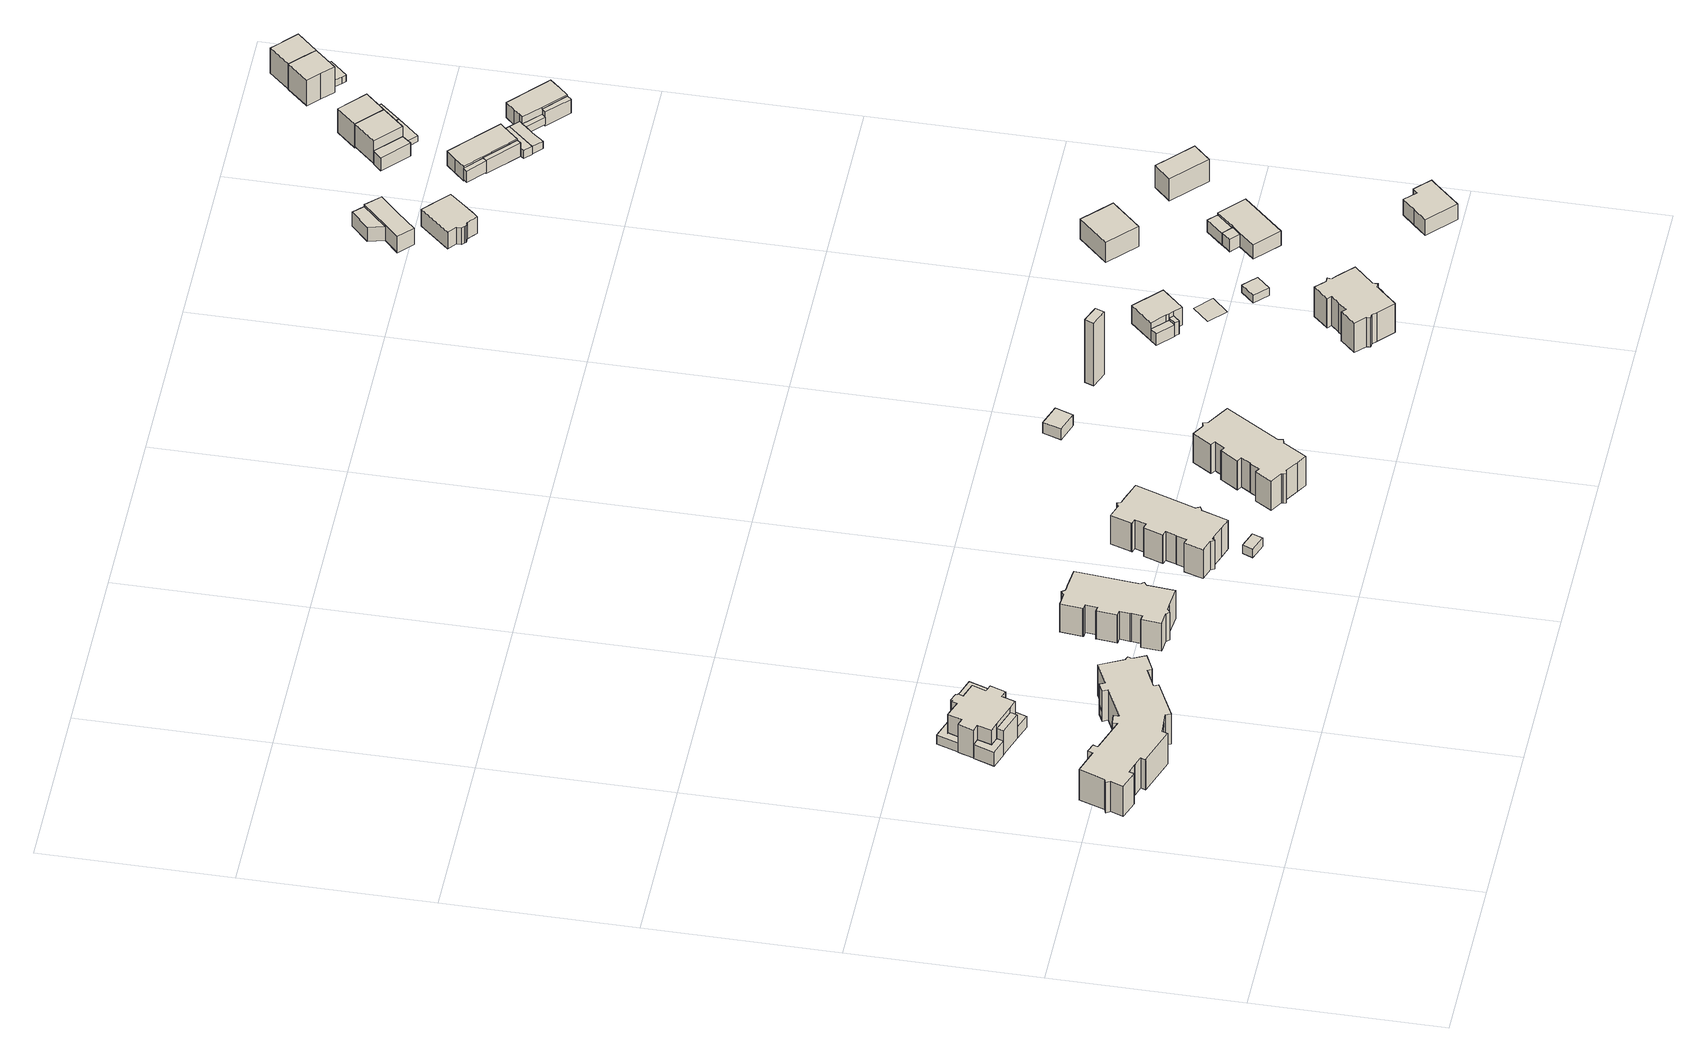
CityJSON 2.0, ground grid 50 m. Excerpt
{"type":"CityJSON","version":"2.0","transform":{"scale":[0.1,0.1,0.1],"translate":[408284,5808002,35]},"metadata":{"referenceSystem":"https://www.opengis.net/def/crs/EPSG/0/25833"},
"CityObjects":{
"building1":{"type":"Building","attributes":{"Gemeindeschluessel":"11000009","function":"31001_1010"},"address":[{"country":"Germany","locality":"Berlin","thoroughfareNumber":"20, 22, 24","thoroughfareName":"Philipp-Jacob-Rauch-Straße"}],"children":["building1-1","building1-2","building1-3","building1-4"]},
"building1-1":{"type":"BuildingPart","attributes":{"BezugspunktDach":"2200","measuredHeight":9.91,"storeysAboveGround":3},"parents":["building1"],"geometry":[{"type":"Solid","lod":"1","boundaries":[[[[0,1,2,3,4,5,6,7,8,9,10,11,12,13,14,15,16,17,18,19,20,21,22,23,24,25,26,27,28,29,30,31,32,33,34,35,36,37,38,39,40,41,42,43,44,45]],[[46,47,48,49,50,51,52,53,54,55,56,57,58,59,60,61,62,63,64,65,66,67,68,69,70,71,72,73,74,75,76,77,78,79,80,81,82,83,84,85,86,87,88,89,90,91]],[[46,91,45,44]],[[47,46,44,43]],[[48,47,43,42]],[[49,48,42,41]],[[50,49,41,40]],[[51,50,40,39]],[[52,51,39,38]],[[53,52,38,37]],[[54,53,37,36]],[[55,54,36,35]],[[56,55,35,34]],[[57,56,34,33]],[[58,57,33,32]],[[59,58,32,31]],[[60,59,31,30]],[[61,60,30,29]],[[62,61,29,28]],[[63,62,28,27]],[[64,63,27,26]],[[65,64,26,25]],[[66,65,25,24]],[[67,66,24,23]],[[68,67,23,22]],[[69,68,22,21]],[[70,69,21,20]],[[71,70,20,19]],[[72,71,19,18]],[[73,72,18,17]],[[74,73,17,16]],[[75,74,16,15]],[[76,75,15,14]],[[77,76,14,13]],[[78,77,13,12]],[[79,78,12,11]],[[80,79,11,10]],[[81,80,10,9]],[[82,81,9,8]],[[83,82,8,7]],[[84,83,7,6]],[[85,84,6,5]],[[86,85,5,4]],[[87,86,4,3]],[[88,87,3,2]],[[89,88,2,1]],[[90,89,1,0]],[[91,90,0,45]]]]}]},
"building1-2":{"type":"BuildingPart","attributes":{"BezugspunktDach":"2200","measuredHeight":7.02,"storeysAboveGround":3},"parents":["building1"],"geometry":[{"type":"Solid","lod":"1","boundaries":[[[[92,93,94,95,96,97,98]],[[99,100,101,102,103,104,105]],[[99,105,98,97]],[[100,99,97,96]],[[101,100,96,95]],[[102,101,95,94]],[[103,102,94,93]],[[104,103,93,92]],[[105,104,92,98]]]]}]},
"building1-3":{"type":"BuildingPart","attributes":{"BezugspunktDach":"2200","measuredHeight":3,"storeysAboveGround":3},"parents":["building1"],"geometry":[{"type":"Solid","lod":"1","boundaries":[[[[106,107,108,109,110,111,112]],[[113,114,115,116,117,118,119]],[[113,119,112,111]],[[114,113,111,110]],[[115,114,110,109]],[[116,115,109,108]],[[117,116,108,107]],[[118,117,107,106]],[[119,118,106,112]]]]}]},
"building1-4":{"type":"BuildingPart","attributes":{"BezugspunktDach":"2200","measuredHeight":6.93,"storeysAboveGround":3},"parents":["building1"],"geometry":[{"type":"Solid","lod":"1","boundaries":[[[[120,121,122,123,124]],[[125,126,127,128,129]],[[125,129,124,123]],[[126,125,123,122]],[[127,126,122,121]],[[128,127,121,120]],[[129,128,120,124]]]]}]},
"building2":{"type":"Building","attributes":{"Gemeindeschluessel":"11000009","function":"31001_1010"},"address":[{"country":"Germany","locality":"Berlin","thoroughfareNumber":"26, 28, 30","thoroughfareName":"Philipp-Jacob-Rauch-Straße"}],"children":["building2-1","building2-2","building2-3","building2-4","building2-5","building2-6"]},
"building2-1":{"type":"BuildingPart","attributes":{"BezugspunktDach":"2200","measuredHeight":11.98,"storeysAboveGround":3},"parents":["building2"],"geometry":[{"type":"MultiSurface","lod":"1","boundaries":[[[130,131,132,133,134,135,136,137,138,139,140,141,142,143,144,145,146,147,148,149,150,151]],[[152,153,154,155,156,157,158,159,160,161,162,163,164,165,166,167,168,169,170,171,172,173]],[[152,173,151,150]],[[174,175,176,177,153,152,150,149]],[[178,174,177,179,180,154,153,149,148]],[[181,178,179,182,155,154,148,147]],[[156,155,182,183,184,181,147,146]],[[185,184,186,146,145]],[[157,156,183,187]],[[188,185,145,144]],[[158,157,187,189]],[[159,158,144,143]],[[190,191,192,143,142]],[[160,159,193,190]],[[194,191,142,141]],[[161,160,195,190,196,197]],[[162,161,141,140],[196,198,199,194]],[[200,199,140,139]],[[163,162,198,201]],[[164,163,201,202,203,200,139,138]],[[165,164,202,204,205,203,138,137]],[[166,165,137,136]],[[206,207,208,136,135]],[[166,209,166,167]],[[210,207,135,134]],[[167,211,167,168]],[[212,213,210,134,133]],[[168,214,168,169]],[[215,216,217,133,132]],[[218,219,132,131]],[[220,218,131,130]],[[173,221,220,130,151]],[[177,176,175,174]],[[180,179,177,174,178]],[[182,179,178,181]],[[181,184,183,182]],[[187,183,186,184,185]],[[189,187,185,188]],[[192,191,190,193]],[[197,196,190,195,191,194]],[[199,198,196,194]],[[201,198,199,200]],[[200,203,202,201]],[[203,205,204,202]],[[167,166,209,208,207,206]],[[168,167,211,207,210]],[[169,168,214,210,213,212]],[[170,222,169,217,216,215]],[[171,170,219,218]],[[172,171,218,220]],[[172,220,221,173]]]}]},
"building2-2":{"type":"BuildingPart","attributes":{"BezugspunktDach":"2200","measuredHeight":7.68,"storeysAboveGround":3},"parents":["building2"],"geometry":[{"type":"MultiSurface","lod":"1","boundaries":[[[223,217,216,224]],[[170,169,225,226]],[[219,227,224,216]],[[225,169,225,228,213,217,223]],[[226,225,223,224]],[[170,226,227,219]],[[229,169,170,216,217]],[[213,228,225,169]]]}]},
"building2-3":{"type":"BuildingPart","attributes":{"BezugspunktDach":"2200","measuredHeight":3.57,"storeysAboveGround":3},"parents":["building2"],"geometry":[{"type":"MultiSurface","lod":"1","boundaries":[[[230,208,207,210,213,228]],[[169,168,167,166,231,225]],[[231,166,208,230]],[[225,231,230,228]],[[225,228,213,169]],[[168,169,213,210]],[[232,167,168,210,207]],[[166,167,207,208]]]}]},
"building2-4":{"type":"BuildingPart","attributes":{"BezugspunktDach":"2200","measuredHeight":4.55,"storeysAboveGround":3},"parents":["building2"],"geometry":[{"type":"MultiSurface","lod":"1","boundaries":[[[227,219,218,220,221,233]],[[234,235,236,237,238,239]],[[234,239,233,221]],[[235,234,173,172]],[[236,235,220,172,171]],[[237,236,218,171,170]],[[238,237,219,170,226,227]],[[239,238,227,233]],[[172,173,221,220]],[[171,172,220,218]],[[170,171,218,219]],[[227,226,170,219]]]}]},
"building2-5":{"type":"BuildingPart","attributes":{"BezugspunktDach":"2200","measuredHeight":3,"storeysAboveGround":3},"parents":["building2"],"geometry":[{"type":"Solid","lod":"1","boundaries":[[[[174,178,181,184,185,188,240,175]],[[241,189,187,183,182,179,177,176]],[[241,176,175,240]],[[189,241,240,188]],[[189,188,185,187]],[[183,187,185,184]],[[182,183,184,181]],[[179,182,181,178]],[[179,178,174,177]],[[176,177,174,175]]]]}]},
"building2-6":{"type":"BuildingPart","attributes":{"BezugspunktDach":"2200","measuredHeight":7.75,"storeysAboveGround":3},"parents":["building2"],"geometry":[{"type":"MultiSurface","lod":"1","boundaries":[[[200,203,205,242,192,191,194,199]],[[196,190,193,243,204,202,201,198]],[[243,193,192,242]],[[204,243,242,205]],[[196,198,199,194]],[[190,196,194,191]],[[190,244,191,192,193]],[[204,245,205,203,202]],[[201,202,203,200]],[[198,201,200,199]]]}]},
"building3":{"type":"Building","attributes":{"Gemeindeschluessel":"11000009","function":"31001_1010"},"address":[{"country":"Germany","locality":"Berlin","thoroughfareNumber":"16, 18","thoroughfareName":"Philipp-Jacob-Rauch-Straße"}],"children":["building3-1","building3-2"]},
"building3-1":{"type":"BuildingPart","attributes":{"BezugspunktDach":"2200","measuredHeight":11.67,"storeysAboveGround":3},"parents":["building3"],"geometry":[{"type":"MultiSurface","lod":"1","boundaries":[[[246,247,248,249,250,251,252,253,254,255,256,257,258,259,260,261,262,263,264,265,266,267,268,269,270,271,272,273,274,275,276]],[[277,278,279,280,281,282,283,284,285,286,287,288,289,290,291,292,293,294,295,296,297,298,299,300,301,302,303,304,305,306,307]],[[277,307,276,275]],[[278,277,275,274]],[[279,278,274,273]],[[280,279,273,272]],[[281,280,272,271]],[[282,281,271,270]],[[283,282,270,269]],[[284,283,269,268]],[[285,284,268,267]],[[286,285,267,266]],[[287,286,266,265]],[[288,287,265,264]],[[289,288,264,263]],[[290,289,263,262]],[[291,290,262,261]],[[292,291,261,260]],[[293,292,260,259]],[[294,293,259,258]],[[295,294,258,257]],[[296,295,257,256]],[[297,296,256,255]],[[308,309,310,311,298,297,255,254]],[[312,308,311,313,314,299,298,254,253]],[[315,312,313,316,317,300,299,253,252]],[[318,315,252,251]],[[301,300,316,319]],[[302,301,251,250]],[[303,302,250,249]],[[304,303,249,248]],[[305,304,248,247]],[[306,305,247,246]],[[307,306,246,276]],[[311,310,309,308]],[[314,313,311,308,312]],[[317,316,313,312,315]],[[319,316,315,318]]]}]},
"building3-2":{"type":"BuildingPart","attributes":{"BezugspunktDach":"2200","measuredHeight":6.73,"storeysAboveGround":3},"parents":["building3"],"geometry":[{"type":"MultiSurface","lod":"1","boundaries":[[[320,321,309,308,312,315,318]],[[316,313,311,310,322,323,319]],[[322,310,309,321]],[[323,322,321,320]],[[319,323,320,318]],[[316,319,318,315]],[[324,313,316,325,315,312]],[[311,313,312,308]],[[310,311,308,309]]]}]},
"building4":{"type":"Building","attributes":{"Gemeindeschluessel":"11000009","BezugspunktDach":"2200","function":"31001_2523","measuredHeight":2.7,"storeysAboveGround":1},"address":[{"country":"Germany","locality":"Berlin","thoroughfareNumber":"12 (1)","thoroughfareName":"Philipp-Jacob-Rauch-Straße"}],"geometry":[{"type":"Solid","lod":"1","boundaries":[[[[326,327,328,329]],[[330,331,332,333]],[[330,333,329,328]],[[331,330,328,327]],[[332,331,327,326]],[[333,332,326,329]]]]}]},
"building5":{"type":"Building","attributes":{"Gemeindeschluessel":"11000009","function":"31001_1010"},"address":[{"country":"Germany","locality":"Berlin","thoroughfareNumber":"12, 14","thoroughfareName":"Philipp-Jacob-Rauch-Straße"}],"children":["building5-1","building5-2"]},
"building5-1":{"type":"BuildingPart","attributes":{"BezugspunktDach":"2200","measuredHeight":11.85,"storeysAboveGround":3},"parents":["building5"],"geometry":[{"type":"MultiSurface","lod":"1","boundaries":[[[334,335,336,337,338,339,340,341,342,343,344,345,346,347,348,349,350,351,352,353,354,355,356,357,358,359,360,361,362,363,364,365,366,367]],[[368,369,370,371,372,373,374,375,376,377,378,379,380,381,382,383,384,385,386,387,388,389,390,391,392,393,394,395,396,397,398,399,400,401]],[[368,401,367,366]],[[369,368,366,365]],[[370,369,365,364]],[[371,370,364,363]],[[372,371,363,362]],[[373,372,362,361]],[[374,373,361,360]],[[375,374,360,359]],[[376,375,359,358]],[[377,376,358,357]],[[378,377,357,356]],[[379,378,356,355]],[[380,379,355,354]],[[381,380,354,353]],[[382,381,353,352]],[[383,382,352,351]],[[384,383,351,350]],[[385,384,350,349]],[[386,385,349,348]],[[387,386,348,347]],[[388,387,347,346]],[[389,388,402,403,404,405,346,345]],[[390,389,403,406,407,404,408,345,344]],[[409,407,344,343]],[[391,390,406,410]],[[392,391,343,342],[410,411,412,409]],[[393,392,342,341]],[[394,393,341,340]],[[395,394,340,339]],[[396,395,339,338]],[[397,396,338,337]],[[398,397,337,336]],[[399,398,336,335]],[[400,399,335,334]],[[401,400,334,367]],[[405,404,403,402]],[[408,404,407,406,403]],[[410,406,407,409]],[[412,411,410,409]]]}]},
"building5-2":{"type":"BuildingPart","attributes":{"BezugspunktDach":"2200","measuredHeight":6.75,"storeysAboveGround":3},"parents":["building5"],"geometry":[{"type":"MultiSurface","lod":"1","boundaries":[[[413,414,405,404,407,409,412]],[[410,406,403,402,415,416,411]],[[415,402,405,414]],[[416,415,414,413]],[[411,416,413,412]],[[410,411,412,409]],[[406,410,417,409,407,418]],[[406,407,404,403]],[[402,403,404,405]]]}]},
"building6":{"type":"Building","attributes":{"Gemeindeschluessel":"11000009","function":"31001_1010"},"address":[{"country":"Germany","locality":"Berlin","thoroughfareNumber":"10, 8","thoroughfareName":"Philipp-Jacob-Rauch-Straße"}],"children":["building6-1","building6-2"]},
"building6-1":{"type":"BuildingPart","attributes":{"BezugspunktDach":"2200","measuredHeight":12.03,"storeysAboveGround":3},"parents":["building6"],"geometry":[{"type":"MultiSurface","lod":"1","boundaries":[[[419,420,421,422,423,424,425,426,427,428,429,430,431,432,433,434,435,436,437,438,439,440,441,442,443,444,445,446,447,448,449,450,451]],[[452,453,454,455,456,457,458,459,460,461,462,463,464,465,466,467,468,469,470,471,472,473,474,475,476,477,478,479,480,481,482,483,484]],[[452,484,451,450]],[[453,452,450,449]],[[454,453,449,448]],[[455,454,448,447]],[[456,455,447,446]],[[457,456,446,445]],[[458,457,445,444]],[[459,458,444,443]],[[460,459,443,442]],[[461,460,442,441]],[[462,461,441,440]],[[463,462,440,439]],[[464,463,439,438]],[[465,464,438,437]],[[466,465,437,436]],[[467,466,436,435]],[[468,467,435,434]],[[469,468,434,433]],[[470,469,433,432]],[[471,470,432,431]],[[472,471,431,430]],[[473,472,430,429]],[[485,486,429,428]],[[474,473,487,488]],[[475,474,428,427],[488,489,490,485]],[[491,490,489,492,476,475,427,426]],[[493,491,426,425]],[[477,476,494,492,495]],[[478,477,425,424]],[[479,478,424,423]],[[480,479,423,422]],[[481,480,422,421]],[[482,481,421,420]],[[483,482,420,419]],[[484,483,419,451]],[[488,487,486,485]],[[490,489,488,485]],[[492,489,490,491]],[[495,492,494,491,493]]]}]},
"building6-2":{"type":"BuildingPart","attributes":{"BezugspunktDach":"2200","measuredHeight":6.83,"storeysAboveGround":3},"parents":["building6"],"geometry":[{"type":"MultiSurface","lod":"1","boundaries":[[[496,497,486,485,490,491,493]],[[492,489,488,487,498,499,495]],[[498,487,486,497]],[[499,498,497,496]],[[495,499,496,493]],[[495,500,493,491,492]],[[489,492,491,490]],[[489,501,490,485,488]],[[487,488,485,486]]]}]},
"building7":{"type":"Building","attributes":{"Gemeindeschluessel":"11000009","BezugspunktDach":"2200","function":"31001_1313","measuredHeight":3.89,"storeysAboveGround":1},"address":[{"country":"Germany","locality":"Berlin","thoroughfareNumber":"24","thoroughfareName":"Ludwigshöheweg"}],"geometry":[{"type":"Solid","lod":"1","boundaries":[[[[502,503,504,505]],[[506,507,508,509]],[[506,509,505,504]],[[507,506,504,503]],[[508,507,503,502]],[[509,508,502,505]]]]}]},
"building8":{"type":"Building","attributes":{"Gemeindeschluessel":"11000009","BezugspunktDach":"2200","function":"31001_2723","measuredHeight":20.55,"storeysAboveGround":1},"address":[{"country":"Germany","locality":"Berlin","thoroughfareNumber":"22","thoroughfareName":"Ludwigshöheweg"}],"geometry":[{"type":"Solid","lod":"1","boundaries":[[[[510,511,512,513]],[[514,515,516,517]],[[514,517,513,512]],[[515,514,512,511]],[[516,515,511,510]],[[517,516,510,513]]]]}]},
"building9":{"type":"Building","attributes":{"Gemeindeschluessel":"11000009","function":"31001_1010"},"address":[{"country":"Germany","locality":"Berlin","thoroughfareNumber":"26","thoroughfareName":"Ludwigshöheweg"}],"children":["building9-1","building9-2"]},
"building9-1":{"type":"BuildingPart","attributes":{"BezugspunktDach":"2200","measuredHeight":12.16,"storeysAboveGround":3},"parents":["building9"],"geometry":[{"type":"MultiSurface","lod":"1","boundaries":[[[518,519,520,521,522,523,524,525,526,527,528,529,530,531,532,533,534,535,536,537,538,539,540,541,542]],[[543,544,545,546,547,548,549,550,551,552,553,554,555,556,557,558,559,560,561,562,563,564,565,566,567]],[[543,567,542,541]],[[544,543,541,540]],[[545,544,540,539]],[[546,545,539,538]],[[547,546,538,537]],[[548,547,537,536]],[[549,548,536,535]],[[550,549,535,534]],[[551,550,534,533]],[[552,551,533,532]],[[553,552,532,531]],[[554,553,531,530]],[[555,554,530,529]],[[556,555,529,528]],[[557,556,528,527]],[[568,569,570,571,527,526]],[[558,557,572,573]],[[574,569,573,575,559,558,526,525]],[[560,559,575,576,577,574,525,524]],[[578,577,524,523]],[[561,560,576,579]],[[562,561,523,522]],[[563,562,522,521]],[[564,563,521,520]],[[565,564,520,519]],[[566,565,519,518]],[[567,566,518,542]],[[573,572,571,570,569,568]],[[575,573,569,574]],[[574,577,576,575]],[[579,576,577,578]]]}]},
"building9-2":{"type":"BuildingPart","attributes":{"BezugspunktDach":"2200","measuredHeight":7.21,"storeysAboveGround":3},"parents":["building9"],"geometry":[{"type":"MultiSurface","lod":"1","boundaries":[[[580,581,570,569,574,577,578]],[[576,575,573,572,582,583,579]],[[582,572,570,581]],[[583,582,581,580]],[[579,583,580,578]],[[576,579,584,578,577]],[[575,576,577,574]],[[573,575,574,569]],[[572,573,569,570]]]}]},
"building10":{"type":"Building","attributes":{"Gemeindeschluessel":"11000009","BezugspunktDach":"2200","function":"51009_1610","measuredHeight":4.32,"storeysAboveGround":0},"address":[{"country":"Germany","locality":"Berlin"}],"geometry":[{"type":"Solid","lod":"1","boundaries":[[[[585,586,587,588]],[[589,590,591,592]],[[589,592,588,587]],[[590,589,587,586]],[[591,590,586,585]],[[592,591,585,588]]]]}]},
"building11":{"type":"Building","attributes":{"Gemeindeschluessel":"11000009","function":"31001_1010"},"address":[{"country":"Germany","locality":"Berlin","thoroughfareNumber":"22A","thoroughfareName":"Ludwigshöheweg"}],"children":["building11-1","building11-2"]},
"building11-1":{"type":"BuildingPart","attributes":{"BezugspunktDach":"2200","measuredHeight":7.83,"storeysAboveGround":1},"parents":["building11"],"geometry":[{"type":"MultiSurface","lod":"1","boundaries":[[[593,594,595,596,597,598,599]],[[600,601,602,603,604,605,606]],[[600,606,599,598]],[[601,600,598,597]],[[602,601,597,596]],[[603,602,596,595]],[[604,603,595,594]],[[607,608,594,593]],[[606,609,607,605,593,599]],[[605,604,608,607]],[[605,607,609,606,610]]]}]},
"building11-2":{"type":"BuildingPart","attributes":{"BezugspunktDach":"2200","measuredHeight":3.84,"storeysAboveGround":1},"parents":["building11"],"geometry":[{"type":"MultiSurface","lod":"1","boundaries":[[[611,608,609,612]],[[606,604,613,614]],[[606,614,612,609]],[[604,606,605,604,608]],[[613,604,608,611]],[[614,613,611,612]],[[608,604,605,607]],[[609,607,605,606]]]}]},
"building12":{"type":"Building","attributes":{"Gemeindeschluessel":"11000009","BezugspunktDach":"2200","function":"31001_2000","measuredHeight":0.024,"storeysAboveGround":1},"address":[{"country":"Germany","locality":"Berlin","thoroughfareNumber":"22A (1)","thoroughfareName":"Ludwigshöheweg"}],"geometry":[{"type":"MultiSurface","lod":"1","boundaries":[[[615,616,617,618]]]}]},
"building13":{"type":"Building","attributes":{"Gemeindeschluessel":"11000009","BezugspunktDach":"2200","function":"31001_2723","measuredHeight":2.44,"storeysAboveGround":1},"address":[{"country":"Germany","locality":"Berlin","thoroughfareNumber":"22 (1)","thoroughfareName":"Ludwigshöheweg"}],"geometry":[{"type":"Solid","lod":"1","boundaries":[[[[619,620,621,622]],[[623,624,625,626]],[[623,626,622,621]],[[624,623,621,620]],[[625,624,620,619]],[[626,625,619,622]]]]}]},
"building14":{"type":"Building","attributes":{"Gemeindeschluessel":"11000009","BezugspunktDach":"2200","function":"51009_1610","measuredHeight":3.96,"storeysAboveGround":0},"address":[{"country":"Germany","locality":"Berlin"}],"geometry":[{"type":"Solid","lod":"1","boundaries":[[[[627,628,629,630]],[[631,632,633,634]],[[631,634,630,629]],[[632,631,629,628]],[[633,632,628,627]],[[634,633,627,630]]]]}]},
"building15":{"type":"Building","attributes":{"Gemeindeschluessel":"11000009","function":"31001_1010"},"address":[{"country":"Germany","locality":"Berlin","thoroughfareNumber":"22","thoroughfareName":"Ludwigshöheweg"}],"children":["building15-1","building15-2"]},
"building15-1":{"type":"BuildingPart","attributes":{"BezugspunktDach":"2200","measuredHeight":5.28,"storeysAboveGround":1},"parents":["building15"],"geometry":[{"type":"MultiSurface","lod":"1","boundaries":[[[635,636,637,638,639,640]],[[641,642,643,644,645,646]],[[641,646,640,639]],[[642,641,639,638]],[[647,648,642,638,637]],[[644,643,637,636]],[[645,644,636,635]],[[646,645,635,640]],[[649,643,642,648,647]]]}]},
"building15-2":{"type":"BuildingPart","attributes":{"BezugspunktDach":"2200","measuredHeight":3.88,"storeysAboveGround":1},"parents":["building15"],"geometry":[{"type":"Solid","lod":"1","boundaries":[[[[648,647,650,651]],[[652,643,642,653]],[[652,653,651,650]],[[643,652,650,647]],[[653,642,648,651]],[[642,643,647,648]]]]}]},
"building16":{"type":"Building","attributes":{"Gemeindeschluessel":"11000009","BezugspunktDach":"2200","function":"31001_1010","measuredHeight":5.84,"storeysAboveGround":1},"address":[{"country":"Germany","locality":"Berlin","thoroughfareNumber":"25","thoroughfareName":"Ludwigshöheweg"}],"geometry":[{"type":"Solid","lod":"1","boundaries":[[[[654,655,656,657,658,659,660,661]],[[662,663,664,665,666,667,668,669]],[[662,669,661,660]],[[663,662,660,659]],[[664,663,659,658]],[[665,664,658,657]],[[666,665,657,656]],[[667,666,656,655]],[[668,667,655,654]],[[669,668,654,661]]]]}]},
"building17":{"type":"Building","attributes":{"Gemeindeschluessel":"11000009","BezugspunktDach":"2200","function":"31001_1120","measuredHeight":8.66,"storeysAboveGround":1},"address":[{"country":"Germany","locality":"Berlin","thoroughfareNumber":"20B","thoroughfareName":"Ludwigshöheweg"}],"geometry":[{"type":"Solid","lod":"1","boundaries":[[[[670,671,672,673,674]],[[675,676,677,678,679]],[[675,679,674,673]],[[676,675,673,672]],[[677,676,672,671]],[[678,677,671,670]],[[679,678,670,674]]]]}]},
"building18":{"type":"Building","attributes":{"Gemeindeschluessel":"11000009","BezugspunktDach":"2200","function":"31001_1010","measuredHeight":9.69,"storeysAboveGround":1},"address":[{"country":"Germany","locality":"Berlin","thoroughfareNumber":"20A","thoroughfareName":"Ludwigshöheweg"}],"geometry":[{"type":"Solid","lod":"1","boundaries":[[[[680,681,682,683,684]],[[685,686,687,688,689]],[[685,689,684,683]],[[686,685,683,682]],[[687,686,682,681]],[[688,687,681,680]],[[689,688,680,684]]]]}]},
"building19":{"type":"Building","attributes":{"Gemeindeschluessel":"11000009","BezugspunktDach":"2200","function":"31001_1010","measuredHeight":7.2,"storeysAboveGround":1},"address":[{"country":"Germany","locality":"Berlin","thoroughfareNumber":"191A","thoroughfareName":"Müggelheimer Damm"}],"geometry":[{"type":"Solid","lod":"1","boundaries":[[[[690,691,692,693,694,695,696,697,698,699,700]],[[701,702,703,704,705,706,707,708,709,710,711]],[[701,711,700,699]],[[702,701,699,698]],[[703,702,698,697]],[[704,703,697,696]],[[705,704,696,695]],[[706,705,695,694]],[[707,706,694,693]],[[708,707,693,692]],[[709,708,692,691]],[[710,709,691,690]],[[711,710,690,700]]]]}]},
"building20":{"type":"Building","attributes":{"Gemeindeschluessel":"11000009","function":"31001_2000"},"address":[{"country":"Germany","locality":"Berlin","thoroughfareNumber":"193C (2)","thoroughfareName":"Müggelheimer Damm"}],"children":["building20-1","building20-2"]},
"building20-1":{"type":"BuildingPart","attributes":{"BezugspunktDach":"2200","measuredHeight":6.17,"storeysAboveGround":2},"parents":["building20"],"geometry":[{"type":"MultiSurface","lod":"1","boundaries":[[[712,713,714,715,716,717]],[[718,719,720,721,722,723]],[[718,723,717,716]],[[724,725,718,716,715]],[[720,719,715,714]],[[721,720,714,713]],[[722,721,713,712]],[[723,722,712,717]],[[726,719,718,725,724]]]}]},
"building20-2":{"type":"BuildingPart","attributes":{"BezugspunktDach":"2200","measuredHeight":5.92,"storeysAboveGround":2},"parents":["building20"],"geometry":[{"type":"Solid","lod":"1","boundaries":[[[[725,724,727,728]],[[729,719,718,730]],[[729,730,728,727]],[[719,729,727,724]],[[730,718,725,728]],[[718,719,724,725]]]]}]},
"building21":{"type":"Building","attributes":{"Gemeindeschluessel":"11000009","BezugspunktDach":"2200","function":"51009_1610","measuredHeight":3.71,"storeysAboveGround":0},"address":[{"country":"Germany","locality":"Berlin"}],"geometry":[{"type":"Solid","lod":"1","boundaries":[[[[731,732,733,734]],[[735,736,737,738]],[[735,738,734,733]],[[736,735,733,732]],[[737,736,732,731]],[[738,737,731,734]]]]}]},
"building22":{"type":"Building","attributes":{"Gemeindeschluessel":"11000009","function":"31001_1010"},"address":[{"country":"Germany","locality":"Berlin","thoroughfareNumber":"193B","thoroughfareName":"Müggelheimer Damm"}],"children":["building22-1","building22-2"]},
"building22-1":{"type":"BuildingPart","attributes":{"BezugspunktDach":"2200","measuredHeight":5.08,"storeysAboveGround":1},"parents":["building22"],"geometry":[{"type":"MultiSurface","lod":"1","boundaries":[[[739,740,741,742,743,744,745]],[[746,747,748,749,750,751,752]],[[746,752,745,744]],[[747,746,744,743]],[[748,747,743,742]],[[749,748,742,741]],[[750,749,741,740]],[[753,754,750,740,739]],[[752,751,739,745]],[[751,750,754,753]]]}]},
"building22-2":{"type":"BuildingPart","attributes":{"BezugspunktDach":"2200","measuredHeight":4.34,"storeysAboveGround":1},"parents":["building22"],"geometry":[{"type":"Solid","lod":"1","boundaries":[[[[755,754,753,756]],[[751,750,757,758]],[[751,758,756,753]],[[757,750,754,755]],[[758,757,755,756]],[[753,754,750,751]]]]}]},
"building23":{"type":"Building","attributes":{"Gemeindeschluessel":"11000009","BezugspunktDach":"2200","function":"51009_1610","measuredHeight":4.33,"storeysAboveGround":0},"address":[{"country":"Germany","locality":"Berlin"}],"geometry":[{"type":"Solid","lod":"1","boundaries":[[[[759,760,761,762]],[[763,764,765,766]],[[763,766,762,761]],[[764,763,761,760]],[[765,764,760,759]],[[766,765,759,762]]]]}]},
"building24":{"type":"Building","attributes":{"Gemeindeschluessel":"11000009","BezugspunktDach":"2200","function":"31001_2000","measuredHeight":2.47,"storeysAboveGround":1},"address":[{"country":"Germany","locality":"Berlin","thoroughfareNumber":"193B (1)","thoroughfareName":"Müggelheimer Damm"}],"geometry":[{"type":"Solid","lod":"1","boundaries":[[[[767,768,769,770,771,772]],[[757,773,748,774,775,776]],[[757,776,772,771]],[[773,757,771,770]],[[748,773,770,769]],[[774,748,769,768]],[[775,774,768,767]],[[776,775,767,772]]]]}]},
"building25":{"type":"Building","attributes":{"Gemeindeschluessel":"11000009","BezugspunktDach":"2200","function":"31001_2000","measuredHeight":2.4,"storeysAboveGround":1},"address":[{"country":"Germany","locality":"Berlin","thoroughfareNumber":"193A (1)","thoroughfareName":"Müggelheimer Damm"}],"geometry":[{"type":"Solid","lod":"1","boundaries":[[[[777,778,779,780,781,768,767]],[[782,783,784,785,786,787,788]],[[782,788,767,768]],[[783,782,768,781]],[[784,783,781,780]],[[785,784,780,779]],[[786,785,779,778]],[[787,786,778,777]],[[788,787,777,767]]]]}]},
"building26":{"type":"Building","attributes":{"Gemeindeschluessel":"11000009","BezugspunktDach":"2200","function":"31001_1010","measuredHeight":9.45,"storeysAboveGround":2},"address":[{"country":"Germany","locality":"Berlin","thoroughfareNumber":"193C","thoroughfareName":"Müggelheimer Damm"}],"geometry":[{"type":"Solid","lod":"1","boundaries":[[[[789,790,791,792,793]],[[794,795,796,797,798]],[[794,798,793,792]],[[795,794,792,791]],[[796,795,791,790]],[[797,796,790,789]],[[798,797,789,793]]]]}]},
"building27":{"type":"Building","attributes":{"Gemeindeschluessel":"11000009","BezugspunktDach":"2200","function":"51009_1610","measuredHeight":2.31,"storeysAboveGround":0},"address":[{"country":"Germany","locality":"Berlin"}],"geometry":[{"type":"Solid","lod":"1","boundaries":[[[[799,800,780,779]],[[801,802,803,804]],[[801,804,779,780]],[[802,801,780,800]],[[803,802,800,799]],[[804,803,799,779]]]]}]},
"building28":{"type":"Building","attributes":{"Gemeindeschluessel":"11000009","BezugspunktDach":"2200","function":"31001_2000","measuredHeight":1.97,"storeysAboveGround":1},"address":[{"country":"Germany","locality":"Berlin","thoroughfareNumber":"193C (1)","thoroughfareName":"Müggelheimer Damm"}],"geometry":[{"type":"Solid","lod":"1","boundaries":[[[[805,806,807,808]],[[809,810,811,812]],[[809,812,808,807]],[[810,809,807,806]],[[811,810,806,805]],[[812,811,805,808]]]]}]},
"building29":{"type":"Building","attributes":{"Gemeindeschluessel":"11000009","BezugspunktDach":"2200","function":"31001_1010","measuredHeight":9.81,"storeysAboveGround":2},"address":[{"country":"Germany","locality":"Berlin","thoroughfareNumber":"193D","thoroughfareName":"Müggelheimer Damm"}],"geometry":[{"type":"Solid","lod":"1","boundaries":[[[[790,813,814,815,792]],[[816,817,818,819,820]],[[816,820,792,815]],[[817,816,815,814]],[[818,817,814,813]],[[819,818,813,790]],[[820,819,790,792]]]]}]},
"building30":{"type":"Building","attributes":{"Gemeindeschluessel":"11000009","function":"31001_1010"},"address":[{"country":"Germany","locality":"Berlin","thoroughfareNumber":"193A","thoroughfareName":"Müggelheimer Damm"}],"children":["building30-1","building30-2"]},
"building30-1":{"type":"BuildingPart","attributes":{"BezugspunktDach":"2200","measuredHeight":5.22,"storeysAboveGround":1},"parents":["building30"],"geometry":[{"type":"MultiSurface","lod":"1","boundaries":[[[821,822,823,824,825,826,827,828]],[[829,830,831,832,833,834,835,836]],[[829,836,828,827]],[[830,829,827,826]],[[831,830,826,825]],[[832,831,825,824]],[[833,832,824,823]],[[834,833,823,822]],[[837,838,834,822,821]],[[836,835,821,828]],[[839,835,834,838,837]]]}]},
"building30-2":{"type":"BuildingPart","attributes":{"BezugspunktDach":"2200","measuredHeight":4.47,"storeysAboveGround":1},"parents":["building30"],"geometry":[{"type":"MultiSurface","lod":"1","boundaries":[[[840,838,837,841]],[[835,834,842,843]],[[835,843,841,837]],[[842,834,838,840]],[[843,842,840,841]],[[834,835,837,838,844]]]}]},
"building31":{"type":"Building","attributes":{"Gemeindeschluessel":"11000009","BezugspunktDach":"2200","function":"31001_2000","measuredHeight":2.66,"storeysAboveGround":1},"address":[{"country":"Germany","locality":"Berlin","thoroughfareNumber":"193D (1)","thoroughfareName":"Müggelheimer Damm"}],"geometry":[{"type":"Solid","lod":"1","boundaries":[[[[806,845,846,847,848,807]],[[849,850,851,852,853,854]],[[849,854,807,848]],[[850,849,848,847]],[[851,850,847,846]],[[852,851,846,845]],[[853,852,845,806]],[[854,853,806,807]]]]}]},
"building32":{"type":"Building","attributes":{"Gemeindeschluessel":"11000009","BezugspunktDach":"2200","function":"31001_1010","measuredHeight":9.97,"storeysAboveGround":2},"address":[{"country":"Germany","locality":"Berlin","thoroughfareNumber":"193E","thoroughfareName":"Müggelheimer Damm"}],"geometry":[{"type":"Solid","lod":"1","boundaries":[[[[855,856,857,858,859,860]],[[861,862,863,864,865,866]],[[861,866,860,859]],[[862,861,859,858]],[[863,862,858,857]],[[864,863,857,856]],[[865,864,856,855]],[[866,865,855,860]]]]}]},
"building33":{"type":"Building","attributes":{"Gemeindeschluessel":"11000009","BezugspunktDach":"2200","function":"31001_2000","measuredHeight":2.24,"storeysAboveGround":1},"address":[{"country":"Germany","locality":"Berlin","thoroughfareNumber":"193E (1)","thoroughfareName":"Müggelheimer Damm"}],"geometry":[{"type":"Solid","lod":"1","boundaries":[[[[867,868,869,870,871,872]],[[873,874,875,876,877,878]],[[873,878,872,871]],[[874,873,871,870]],[[875,874,870,869]],[[876,875,869,868]],[[877,876,868,867]],[[878,877,867,872]]]]}]},
"building34":{"type":"Building","attributes":{"Gemeindeschluessel":"11000009","BezugspunktDach":"2200","function":"31001_1010","measuredHeight":9.89,"storeysAboveGround":2},"address":[{"country":"Germany","locality":"Berlin","thoroughfareNumber":"193F","thoroughfareName":"Müggelheimer Damm"}],"geometry":[{"type":"Solid","lod":"1","boundaries":[[[[858,879,857,880,881,882,883,859]],[[884,885,886,887,873,888,889,890]],[[884,890,859,883]],[[885,884,883,882]],[[886,885,882,881]],[[887,886,881,880]],[[873,887,880,857]],[[888,873,857,879]],[[889,888,879,858]],[[890,889,858,859]]]]}]}
},
"vertices":[
[54,382,208],[55,382,208],[59,395,208],[86,386,208],[88,385,208],[115,376,208],[110,363,208],[111,363,208],[213,328,208],[218,342,208],[247,344,208],[249,344,208],[279,346,208],[285,333,208],[382,381,208],[383,381,208],[377,394,208],[402,406,208],[404,407,208],[429,419,208],[435,407,208],[436,407,208],[482,430,208],[466,463,208],[470,474,208],[459,478,208],[428,541,208],[366,511,208],[360,524,208],[336,512,208],[343,499,208],[254,456,208],[254,459,208],[253,470,208],[226,468,208],[227,457,208],[227,454,208],[135,486,208],[139,499,208],[115,508,208],[110,494,208],[45,516,208],[22,449,208],[11,444,208],[17,433,208],[5,399,208],[17,433,109],[11,444,109],[22,449,109],[45,516,109],[110,494,109],[115,508,109],[139,499,109],[135,486,109],[227,454,109],[227,457,109],[226,468,109],[253,470,109],[254,459,109],[254,456,109],[343,499,109],[336,512,109],[360,524,109],[366,511,109],[428,541,109],[459,478,109],[470,474,109],[466,463,109],[482,430,109],[436,407,109],[435,407,109],[429,419,109],[404,407,109],[402,406,109],[377,394,109],[383,381,109],[382,381,109],[285,333,109],[279,346,109],[249,344,109],[247,344,109],[218,342,109],[213,328,109],[111,363,109],[110,363,109],[115,376,109],[88,385,109],[86,386,109],[59,395,109],[55,382,109],[54,382,109],[5,399,109],
[114,493,182],[125,498,182],[131,487,182],[135,486,182],[139,499,182],[115,508,182],[110,494,182],[115,508,112],[139,499,112],[135,486,112],[131,487,112],[125,498,112],[114,493,112],[110,494,112],
[343,499,140],[347,501,140],[351,513,140],[362,509,140],[366,511,140],[360,524,140],[336,512,140],[360,524,110],[366,511,110],[362,509,110],[351,513,110],[347,501,110],[343,499,110],[336,512,110],
[227,457,181],[240,467,181],[254,459,181],[253,470,181],[226,468,181],[253,470,112],[254,459,112],[240,467,112],[227,457,112],[226,468,112],
[157,788,209],[145,751,209],[170,743,209],[234,721,209],[259,713,209],[271,749,209],[290,743,209],[304,784,209],[285,790,209],[298,827,209],[256,841,209],[261,855,209],[257,857,209],[259,861,209],[236,869,209],[235,864,209],[231,866,209],[226,851,209],[184,866,209],[171,829,209],[152,835,209],[138,794,209],[152,835,118],[171,829,118],[184,866,118],[226,851,118],[231,866,118],[235,864,118],[236,869,118],[259,861,118],[257,857,118],[261,855,118],[256,841,118],[298,827,118],[285,790,118],[304,784,118],[290,743,118],[271,749,118],[259,713,118],[234,721,118],[170,743,118],[145,751,118],[157,788,118],[138,794,118],[171,829,149],[152,835,149],[152,835,119],[171,829,119],[184,866,149],[184,866,119],[184,866,139],[226,851,149],[226,851,119],[231,866,119],[231,866,149],[235,864,149],[231,866,138],[235,864,119],[236,869,149],[236,869,119],[257,857,119],[257,857,197],[259,861,197],[259,861,119],[261,855,197],[257,857,161],[261,855,119],[261,855,191],[256,841,119],[256,841,197],[298,827,197],[298,827,119],[285,790,119],[285,790,197],[304,784,119],[304,784,197],[271,749,133],[271,749,154],[290,743,154],[290,743,136],[259,713,154],[271,749,149],[234,721,133],[234,721,154],[259,713,145],[170,743,157],[170,743,195],[234,721,195],[145,751,163],[170,743,163],[157,788,163],[138,794,163],[171,742,118],
[227,702,195],[164,724,195],[227,702,118],[164,724,118],[164,724,163],[227,702,154],[234,721,155],
[271,687,154],[271,687,118],[271,749,131],
[119,739,163],[138,794,117],[157,788,117],[145,751,117],[170,743,117],[164,724,117],[119,739,117],
[171,891,149],[171,891,119],
[323,839,197],[323,839,119],[257,857,169],[304,784,150],
[659,415,191],[666,406,191],[675,413,191],[691,412,191],[746,406,191],[752,474,191],[752,479,191],[762,487,191],[754,496,191],[755,501,191],[770,663,191],[715,669,191],[699,670,191],[692,679,191],[683,672,191],[647,675,191],[641,617,191],[641,615,191],[655,614,191],[652,582,191],[638,584,191],[638,582,191],[633,530,191],[633,529,191],[647,528,191],[644,500,191],[644,497,191],[641,469,191],[628,471,191],[627,470,191],[623,418,191],[627,470,100],[628,471,100],[641,469,100],[644,497,100],[644,500,100],[647,528,100],[633,529,100],[633,530,100],[638,582,100],[638,584,100],[652,582,100],[655,614,100],[641,615,100],[641,617,100],[647,675,100],[683,672,100],[692,679,100],[699,670,100],[715,669,100],[770,663,100],[755,501,100],[754,496,100],[762,487,100],[752,479,100],[752,474,100],[746,406,100],[691,412,100],[675,413,100],[666,406,100],[659,415,100],[623,418,100],[754,496,168],[755,501,168],[755,501,101],[754,496,101],[762,487,168],[762,487,101],[762,487,163],[752,479,168],[752,479,101],[752,479,122],[752,474,168],[752,474,101],
[767,473,168],[769,499,168],[769,499,101],[767,473,101],[762,487,128],[752,479,129],
[1055,248,115],[1066,276,115],[1021,292,115],[1010,265,115],[1021,292,88],[1066,276,88],[1055,248,88],[1010,265,88],
[954,359,176],[959,349,176],[961,350,176],[963,356,176],[969,354,176],[970,354,176],[1006,341,176],[1037,331,176],[1059,396,176],[1060,400,176],[1072,406,176],[1066,417,176],[1068,421,176],[1121,575,176],[1069,593,176],[1054,598,176],[1049,608,176],[1038,603,176],[1003,615,176],[985,560,176],[984,558,176],[997,554,176],[987,524,176],[974,528,176],[973,526,176],[956,477,176],[956,476,176],[969,472,176],[960,445,176],[959,443,176],[950,417,176],[937,421,176],[936,420,176],[920,371,176],[936,420,82],[937,421,82],[950,417,82],[959,443,82],[960,445,82],[969,472,82],[956,476,82],[956,477,82],[973,526,82],[974,528,82],[987,524,82],[997,554,82],[984,558,82],[985,560,82],[1003,615,82],[1038,603,82],[1049,608,82],[1054,598,82],[1069,593,82],[1121,575,82],[1068,421,82],[1066,417,82],[1072,406,82],[1060,400,82],[1059,396,82],[1037,331,82],[1006,341,82],[970,354,82],[969,354,82],[963,356,82],[961,350,82],[959,349,82],[954,359,82],[920,371,82],[1068,421,87],[1066,417,87],[1066,417,155],[1068,421,155],[1072,406,87],[1072,406,155],[1066,417,144],[1060,400,155],[1060,400,87],[1059,396,87],[1059,396,155],
[1073,391,155],[1081,416,155],[1081,416,87],[1073,391,87],[1060,400,128],[1072,406,129],
[1231,235,171],[1232,230,171],[1233,223,171],[1245,226,171],[1280,204,171],[1305,188,171],[1341,246,171],[1343,250,171],[1355,253,171],[1353,265,171],[1355,269,171],[1442,407,171],[1418,422,171],[1381,445,171],[1379,456,171],[1371,454,171],[1368,453,171],[1337,472,171],[1306,423,171],[1305,422,171],[1317,414,171],[1300,388,171],[1288,395,171],[1287,393,171],[1259,349,171],[1259,348,171],[1271,341,171],[1256,317,171],[1254,315,171],[1239,291,171],[1228,298,171],[1227,298,171],[1200,254,171],[1227,298,76],[1228,298,76],[1239,291,76],[1254,315,76],[1256,317,76],[1271,341,76],[1259,348,76],[1259,349,76],[1287,393,76],[1288,395,76],[1300,388,76],[1317,414,76],[1305,422,76],[1306,423,76],[1337,472,76],[1368,453,76],[1371,454,76],[1379,456,76],[1381,445,76],[1418,422,76],[1442,407,76],[1355,269,76],[1353,265,76],[1355,253,76],[1343,250,76],[1341,246,76],[1305,188,76],[1280,204,76],[1245,226,76],[1233,223,76],[1232,230,76],[1231,235,76],[1200,254,76],[1353,265,148],[1355,269,148],[1355,269,80],[1353,265,80],[1355,253,80],[1355,253,148],[1343,250,148],[1343,250,80],[1341,246,148],[1343,250,105],[1341,246,80],
[1353,239,148],[1367,261,148],[1367,261,80],[1353,239,80],[1341,246,97],[1355,253,114],
[1454,791,76],[1471,838,76],[1414,858,76],[1398,810,76],[1414,858,41],[1471,838,41],[1454,791,41],[1398,810,41],
[1659,752,238],[1668,775,238],[1623,793,238],[1614,769,238],[1623,793,33],[1668,775,33],[1659,752,33],[1614,769,33],
[1861,141,140],[1862,130,140],[1873,130,140],[1885,119,140],[1925,82,140],[1972,132,140],[1975,135,140],[1988,135,140],[1987,148,140],[1990,151,140],[2037,201,140],[1997,239,140],[1985,249,140],[1985,261,140],[1973,261,140],[1947,286,140],[1912,248,140],[1911,247,140],[1921,238,140],[1902,217,140],[1900,216,140],[1881,195,140],[1871,205,140],[1870,204,140],[1835,166,140],[1870,204,45],[1871,205,45],[1881,195,45],[1900,216,45],[1902,217,45],[1921,238,45],[1911,247,45],[1912,248,45],[1947,286,45],[1973,261,45],[1985,261,45],[1985,249,45],[1997,239,45],[2037,201,45],[1990,151,45],[1987,148,45],[1988,135,45],[1975,135,45],[1972,132,45],[1925,82,45],[1885,119,45],[1873,130,45],[1862,130,45],[1861,141,45],[1835,166,45],[1987,148,70],[1987,148,120],[1990,151,120],[1990,151,72],[1990,151,48],[1987,148,48],[1988,135,120],[1988,135,48],[1975,135,48],[1975,135,120],[1972,132,120],[1972,132,48],
[1983,122,120],[2001,141,120],[2001,141,48],[1983,122,48],[1972,132,66],
[1833,599,80],[1848,615,80],[1838,624,80],[1823,608,80],[1838,624,37],[1848,615,37],[1833,599,37],[1823,608,37],
[1832,630,94],[1838,624,94],[1848,615,94],[1867,597,94],[1920,654,94],[1851,719,94],[1798,663,94],[1851,719,36],[1920,654,36],[1867,597,36],[1848,615,36],[1838,624,36],[1832,630,36],[1798,663,36],[1832,630,74],[1838,624,74],[1798,663,74],[1815,647,36],
[1823,608,74],[1782,646,74],[1823,608,36],[1782,646,36],
[1934,498,36],[1975,541,36],[1931,581,36],[1891,539,36],
[2010,408,61],[2044,443,61],[2009,476,61],[1976,442,61],[2009,476,37],[2044,443,37],[2010,408,37],[1976,442,37],
[2173,511,76],[2194,533,76],[2171,554,76],[2150,532,76],[2171,554,36],[2194,533,36],[2173,511,36],[2150,532,36],
[2197,414,81],[2296,520,81],[2235,577,81],[2194,533,81],[2173,511,81],[2136,471,81],[2173,511,35],[2194,533,35],[2235,577,35],[2296,520,35],[2197,414,35],[2136,471,35],[2235,577,74],[2194,533,74],[2235,577,48],
[2212,599,74],[2171,554,74],[2212,599,35],[2171,554,35],
[2363,8,89],[2425,74,89],[2437,86,89],[2397,124,89],[2385,112,89],[2356,141,89],[2324,108,89],[2292,75,89],[2324,108,38],[2356,141,38],[2385,112,38],[2397,124,38],[2437,86,38],[2425,74,38],[2363,8,38],[2292,75,38],
[2138,755,93],[2210,831,93],[2174,865,93],[2139,899,93],[2066,823,93],[2139,899,27],[2174,865,27],[2210,831,27],[2138,755,27],[2066,823,27],
[2397,628,103],[2439,672,103],[2395,713,103],[2352,754,103],[2311,711,103],[2352,754,31],[2395,713,31],[2439,672,31],[2397,628,31],[2311,711,31],
[1847,2388,80],[1848,2375,80],[1855,2369,80],[1858,2366,80],[1871,2366,80],[1895,2345,80],[1908,2359,80],[1964,2423,80],[1930,2454,80],[1896,2484,80],[1826,2406,80],[1896,2484,26],[1930,2454,26],[1964,2423,26],[1908,2359,26],[1895,2345,26],[1871,2366,26],[1858,2366,26],[1855,2369,26],[1848,2375,26],[1847,2388,26],[1826,2406,26],
[1826,2488,80],[1876,2539,80],[1924,2587,80],[1889,2623,80],[1827,2560,80],[1789,2523,80],[1827,2560,27],[1889,2623,27],[1924,2587,27],[1876,2539,27],[1826,2488,27],[1789,2523,27],[1889,2623,73],[1827,2560,73],[1889,2623,65],
[1864,2649,73],[1816,2603,73],[1864,2649,27],[1816,2603,27],
[2120,2364,60],[2129,2374,60],[2084,2414,60],[2075,2404,60],[2084,2414,23],[2129,2374,23],[2120,2364,23],[2075,2404,23],
[2129,2374,66],[2206,2304,66],[2229,2329,66],[2252,2353,66],[2132,2463,66],[2108,2439,66],[2084,2414,66],[2108,2439,19],[2132,2463,19],[2252,2353,19],[2229,2329,19],[2206,2304,19],[2129,2374,19],[2084,2414,19],[2129,2374,62],[2206,2304,62],
[2197,2294,62],[2120,2364,62],[2197,2294,19],[2120,2364,19],
[2149,2557,62],[2168,2580,62],[2104,2640,62],[2083,2619,62],[2104,2640,19],[2168,2580,19],[2149,2557,19],[2083,2619,19],
[2209,2267,44],[2271,2335,44],[2252,2353,44],[2216,2315,44],[2197,2294,44],[2191,2285,44],[2216,2315,19],[2271,2335,19],[2209,2267,19],[2191,2285,19],
[2233,2245,44],[2259,2276,44],[2276,2295,44],[2286,2306,44],[2294,2314,44],[2271,2335,20],[2294,2314,20],[2286,2306,20],[2276,2295,20],[2259,2276,20],[2233,2245,20],[2209,2267,20],
[2168,2580,95],[2220,2636,95],[2188,2666,95],[2156,2696,95],[2104,2640,95],[2156,2696,21],[2188,2666,21],[2220,2636,21],[2168,2580,21],[2104,2640,21],
[2319,2255,44],[2329,2265,44],[2286,2306,21],[2329,2265,21],[2319,2255,21],[2276,2295,21],
[2203,2549,39],[2254,2605,39],[2220,2636,39],[2168,2580,39],[2220,2636,20],[2254,2605,20],[2203,2549,20],[2168,2580,20],
[2268,2687,95],[2236,2717,95],[2203,2747,95],[2203,2747,17],[2236,2717,17],[2268,2687,17],[2220,2636,17],[2156,2696,17],
[2329,2265,66],[2386,2213,66],[2409,2238,66],[2431,2263,66],[2331,2354,66],[2308,2330,66],[2294,2314,66],[2286,2306,66],[2294,2314,17],[2308,2330,17],[2331,2354,17],[2431,2263,17],[2409,2238,17],[2386,2213,17],[2329,2265,17],[2286,2306,17],[2329,2265,62],[2386,2213,62],[2329,2265,54],
[2376,2202,62],[2319,2255,62],[2376,2202,17],[2319,2255,17],[2386,2213,18],
[2300,2657,39],[2296,2661,39],[2273,2682,39],[2268,2687,39],[2268,2687,13],[2273,2682,13],[2296,2661,13],[2300,2657,13],[2254,2605,13],[2220,2636,13],
[2323,2811,93],[2353,2782,93],[2404,2837,93],[2374,2866,93],[2343,2895,93],[2293,2840,93],[2343,2895,10],[2374,2866,10],[2404,2837,10],[2353,2782,10],[2323,2811,10],[2293,2840,10],
[2373,2785,33],[2387,2770,33],[2396,2762,33],[2437,2806,33],[2404,2837,33],[2364,2793,33],[2404,2837,11],[2437,2806,11],[2396,2762,11],[2387,2770,11],[2373,2785,11],[2364,2793,11],
[2383,2857,93],[2455,2891,93],[2423,2920,93],[2414,2928,93],[2392,2949,93],[2392,2949,11],[2414,2928,11],[2423,2920,11],[2455,2891,11],[2383,2857,11],[2374,2866,11],[2343,2895,11]
]}
